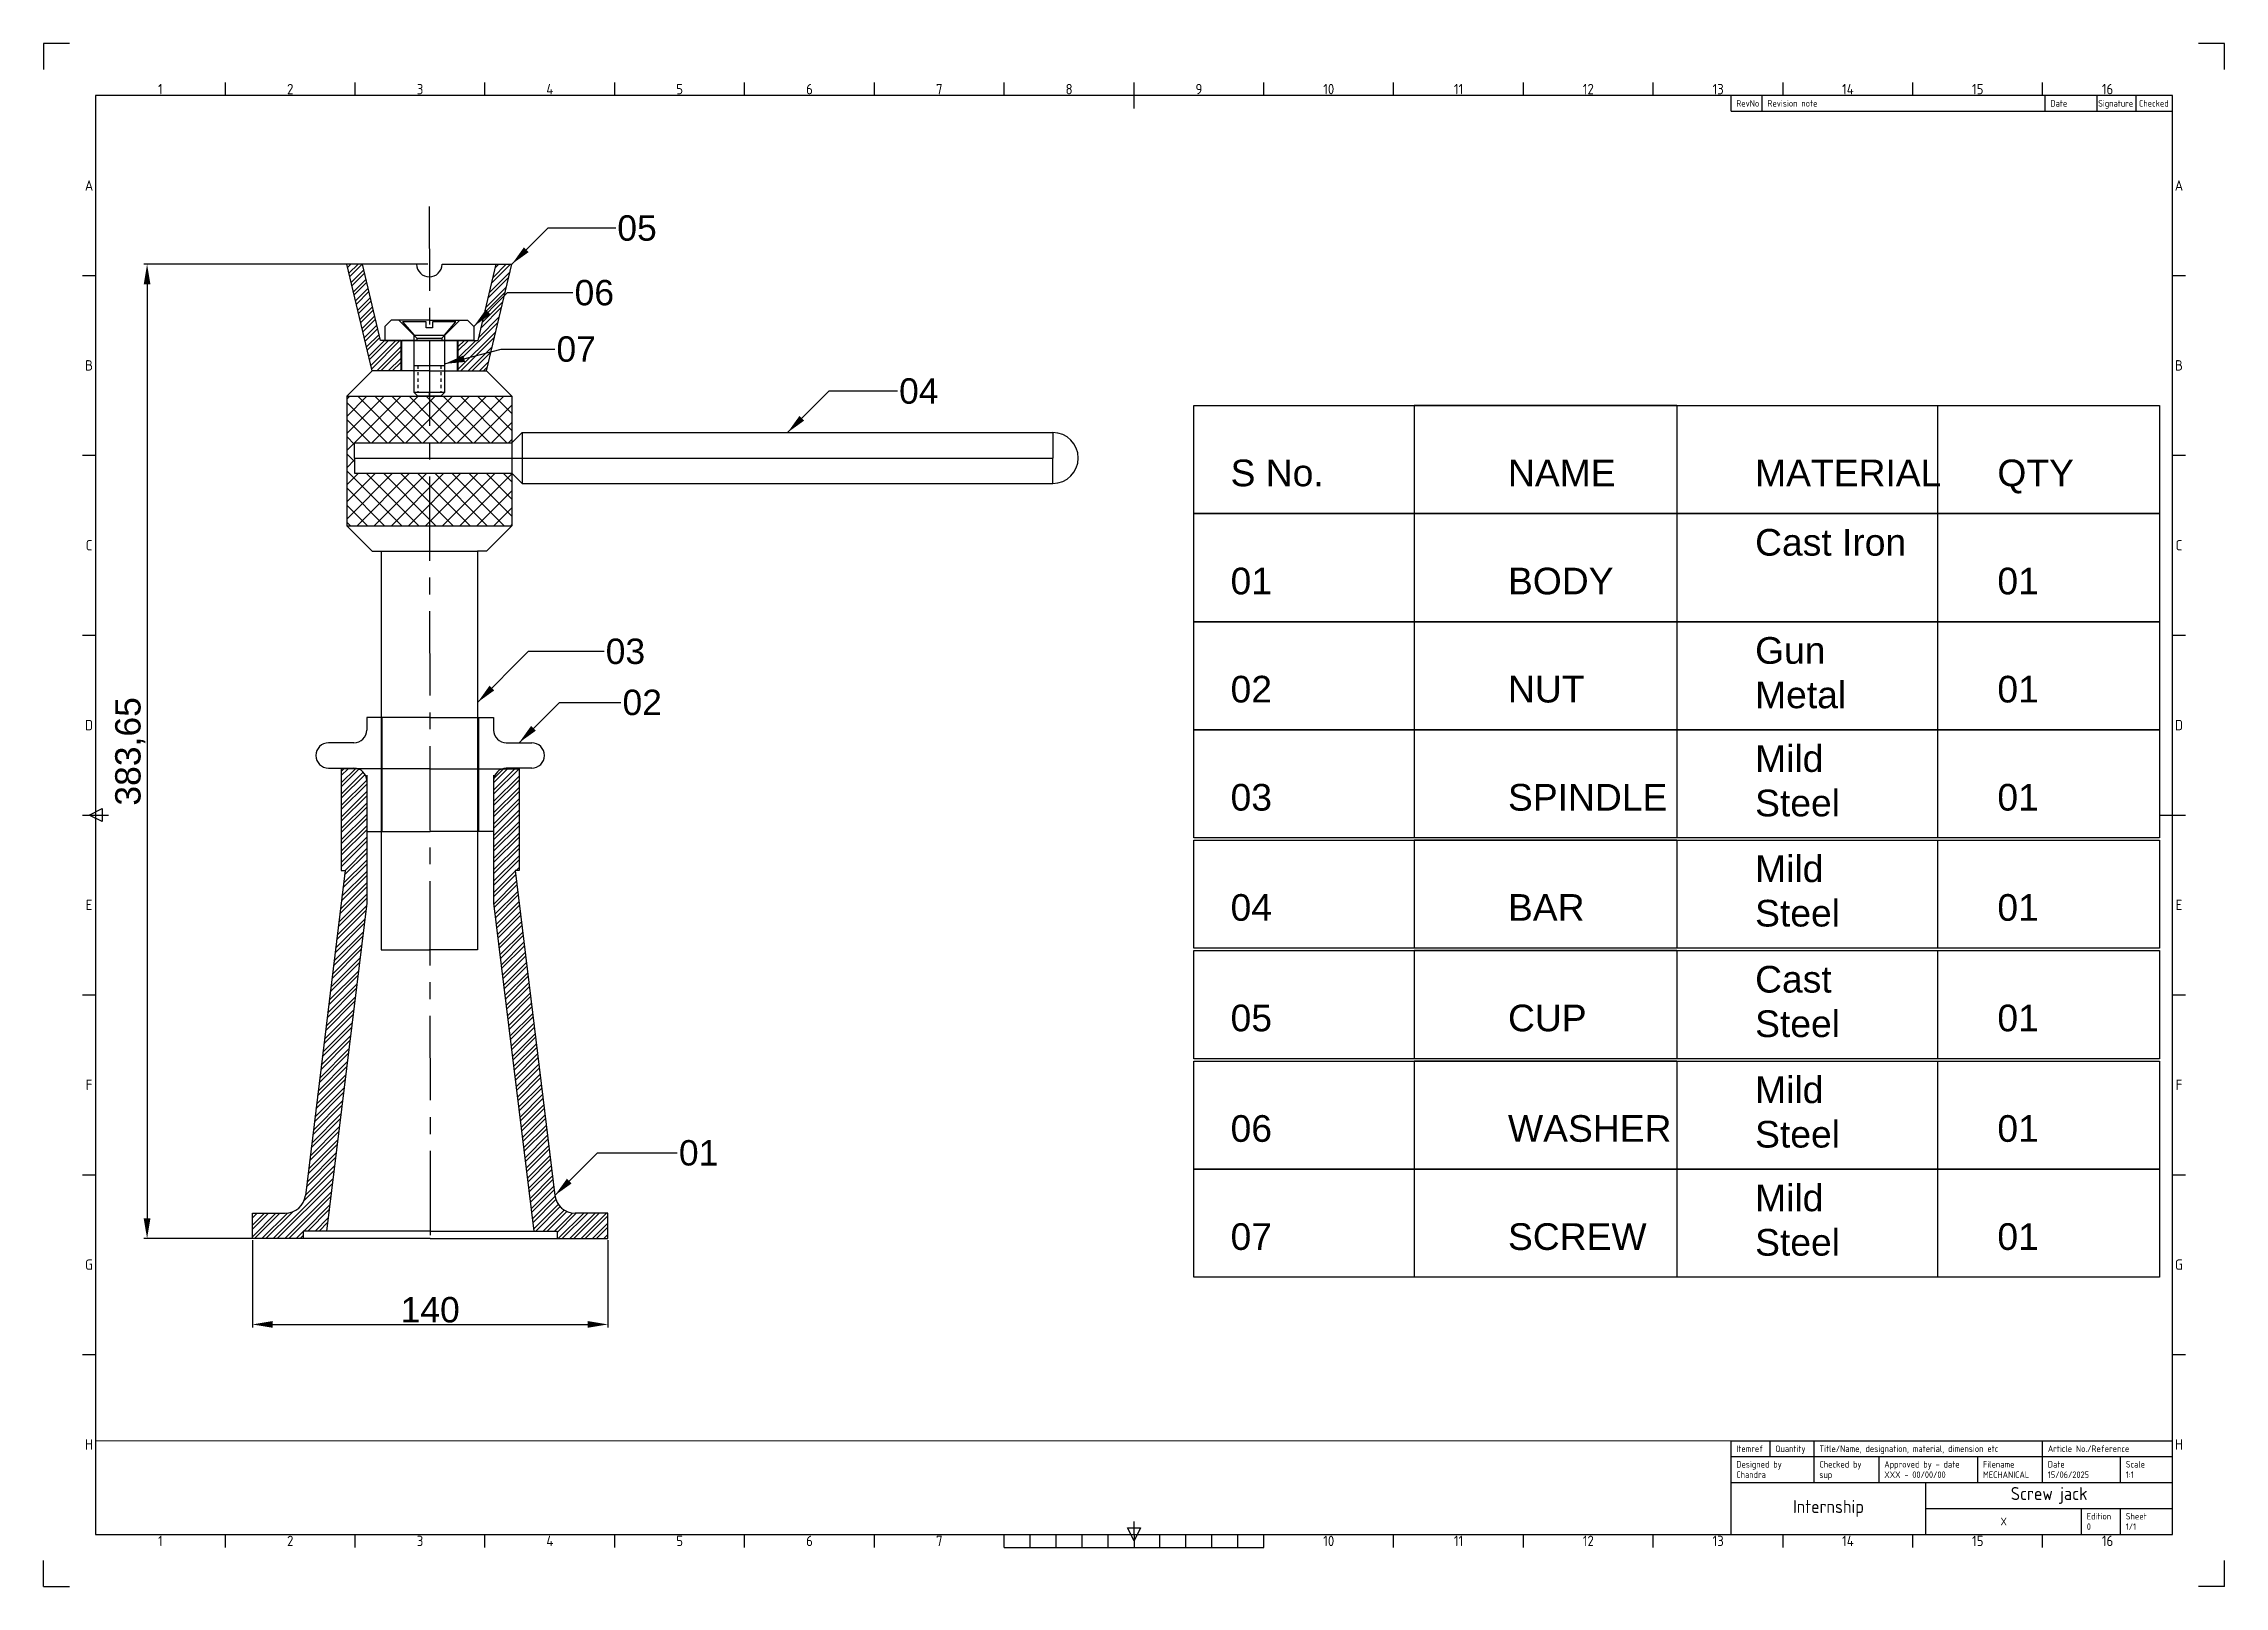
# Paper-space layout 'ISO A1 Layout' of a CAD drawing. Header units: millimetres. Extents: x 0 to 840, y 0 to 594.
# The model-space entities are those that its viewports show. They can reach past a viewport. Long polylines and large blocks are cut down to what shows.
import ezdxf
from ezdxf.enums import TextEntityAlignment as Align

# ---------------------------------------------------------------- set-up
doc = ezdxf.new("R2010")
doc.units = ezdxf.units.MM
doc.linetypes.add('CENTER', pattern=[50.8, 31.75, -6.35, 6.35, -6.35])
doc.linetypes.add('DOTS', pattern=[0.1, 0.05, -0.05])
for name, color, linetype in [('body', 7, 'Continuous'), ('cup', 7, 'Continuous'), ('nut', 7, 'Continuous'), ('screw', 7, 'Continuous'), ('spindle', 7, 'Continuous'), ('Title Block', 7, 'Continuous'), ('tommy bar', 7, 'Continuous'), ('washer', 7, 'Continuous')]:
    doc.layers.add(name, color=color, linetype=linetype)
doc.styles.add('ISO Proportional', font='isocp.shx')
doc.styles.get("Standard").update_dxf_attribs({"font": 'arial.ttf'})
doc.dimstyles.new('Copy of ISO-25', dxfattribs={"dimtxt": 10, "dimasz": 8, "dimexe": 1.25, "dimexo": 0.625, "dimtad": 1, "dimtxsty": 'Standard', "dimcen": 2.5, "dimadec": 0, "dimazin": 0, "dimtfac": 1, "dimtmove": 0, "dimatfit": 3, "dimfxl": 1, "dimarcsym": 0})
pattern_1 = [(45, (0, 0), (-2.245064, 2.245064), []), (45, (0, 1.5875), (-2.245064, 2.245064), [])]

# ---------------------------------------------------------------- blocks, each defined once
blk = doc.blocks.new('ISO A1 title block')
at = {"layer": 'Title Block'}
for p, q in [((10, 594), (0, 594)), ((0, 594), (0, 584)), ((840, 594), (830, 594)), ((840, 584), (840, 594)), ((820, 574), (20, 574)), ((20, 574), (20, 20)), ((70, 574), (70, 579)), ((120, 574), (120, 579)), ((170, 574), (170, 579)), ((220, 574), (220, 579)), ((270, 574), (270, 579)), ((320, 574), (320, 579)), ((370, 574), (370, 579)), ((420, 569), (420, 579)), ((470, 574), (470, 579)), ((520, 574), (520, 579)), ((570, 574), (570, 579)), ((620, 574), (620, 579)), ((650, 568), (650, 574)), ((662, 568), (662, 574)), ((670, 574), (670, 579)), ((720, 574), (720, 579)), ((770, 574), (770, 579)), ((771, 568), (771, 574)), ((791, 568), (791, 574)), ((806, 568), (806, 574)), ((820, 20), (820, 574)), ((650, 568), (820, 568)), ((15, 504.75), (20, 504.75)), ((820, 504.75), (825, 504.75)), ((15, 435.5), (20, 435.5)), ((820, 435.5), (825, 435.5)), ((15, 366.25), (20, 366.25)), ((820, 366.25), (825, 366.25)), ((15, 297), (25, 297)), ((17.5, 297), (22.5, 299.5)), ((22.5, 294.5), (17.5, 297)), ((22.5, 299.5), (22.5, 294.5)), ((815, 297), (825, 297)), ((15, 227.75), (20, 227.75)), ((820, 227.75), (825, 227.75)), ((15, 158.5), (20, 158.5)), ((820, 158.5), (825, 158.5)), ((15, 89.25), (20, 89.25)), ((820, 89.25), (825, 89.25)), ((650, 56), (820, 56)), ((650, 50), (650, 56)), ((665, 50), (665, 56)), ((682, 50), (682, 56)), ((770, 50), (770, 56)), ((650, 50), (820, 50)), ((650, 20), (650, 50)), ((682, 40), (682, 50)), ((707, 40), (707, 50)), ((745, 40), (745, 50)), ((770, 40), (770, 50)), ((800, 40), (800, 50)), ((650, 40), (820, 40)), ((725, 20), (725, 40)), ((725, 30), (820, 30)), ((785, 20), (785, 30)), ((800, 20), (800, 30)), ((20, 20), (820, 20)), ((70, 15), (70, 20)), ((120, 15), (120, 20)), ((170, 15), (170, 20)), ((220, 15), (220, 20)), ((270, 15), (270, 20)), ((320, 15), (320, 20)), ((370, 15), (370, 20)), ((380, 15), (380, 20)), ((390, 15), (390, 20)), ((400, 15), (400, 20)), ((410, 15), (410, 20)), ((417.5, 22.5), (422.5, 22.5)), ((420, 17.5), (417.5, 22.5)), ((420, 20), (420, 25)), ((422.5, 22.5), (420, 17.5)), ((420, 20), (420, 15)), ((430, 15), (430, 20)), ((440, 15), (440, 20)), ((450, 15), (450, 20)), ((460, 15), (460, 20)), ((470, 15), (470, 20)), ((520, 15), (520, 20)), ((570, 15), (570, 20)), ((620, 15), (620, 20)), ((670, 15), (670, 20)), ((720, 15), (720, 20)), ((770, 15), (770, 20)), ((0, 0), (0, 10)), ((370, 15), (470, 15)), ((840, 0), (840, 10)), ((0, 0), (10, 0)), ((840, 0), (830, 0))]:
    blk.add_line(p, q, dxfattribs=at)
at = {"layer": 'Title Block', "style": 'ISO Proportional'}
for s, p in [('1', (45, 576.5)), ('2', (95, 576.5)), ('3', (145, 576.5)), ('4', (195, 576.5)), ('5', (245, 576.5)), ('6', (295, 576.5)), ('7', (345, 576.5)), ('8', (395, 576.5)), ('9', (445, 576.5)), ('10', (495, 576.5)), ('11', (545, 576.5)), ('12', (595, 576.5)), ('13', (645, 576.5)), ('14', (695, 576.5)), ('15', (745, 576.5)), ('16', (795, 576.5)), ('A', (17.5, 539.375)), ('A', (822.5, 539.375)), ('B', (17.5, 470.125)), ('B', (822.5, 470.125)), ('C', (17.5, 400.875)), ('C', (822.5, 400.875)), ('D', (17.5, 331.625)), ('D', (822.5, 331.625)), ('E', (17.5, 262.375)), ('E', (822.5, 262.375)), ('F', (17.5, 193.125)), ('F', (822.5, 193.125)), ('G', (17.5, 123.875)), ('G', (822.5, 123.875)), ('H', (17.5, 54.625)), ('H', (822.5, 54.625)), ('1', (45, 17.5)), ('2', (95, 17.5)), ('3', (145, 17.5)), ('4', (195, 17.5)), ('5', (245, 17.5)), ('6', (295, 17.5)), ('7', (345, 17.5)), ('10', (495, 17.5)), ('11', (545, 17.5)), ('12', (595, 17.5)), ('13', (645, 17.5)), ('14', (695, 17.5)), ('15', (745, 17.5)), ('16', (795, 17.5))]:
    blk.add_text(s, height=4, dxfattribs=at).set_placement(p, align=Align.MIDDLE)
for s, p in [('RevNo', (652, 571)), ('Revision note', (664, 571)), ('Date', (773, 571)), ('Signature', (791.361, 571)), ('Checked', (807.083, 571)), ('Itemref', (652, 53)), ('Quantity', (667, 53)), ('Title/Name, designation, material, dimension etc', (684, 53)), ('Article No./Reference', (772, 53)), ('Designed by', (652, 47)), ('Checked by', (684, 47)), ('Approved by - date', (709, 47)), ('Filename', (747, 47)), ('Date', (772, 47)), ('Scale', (802, 47)), ('Edition', (787, 27)), ('Sheet', (802, 27))]:
    blk.add_text(s, height=2.5, dxfattribs=at).set_placement(p, align=Align.MIDDLE_LEFT)
at = {"layer": 'Title Block', "style": 'ISO Proportional', "flags": 8}
for tag, p in [('DESIGNED_BY', (652, 43)), ('CHECKED_BY', (684, 43)), ('APPROVED_BY_DATE', (709, 43)), ('FILENAME', (747, 43)), ('DATE', (772, 43)), ('SCALE', (802, 43)), ('EDITION', (787, 23)), ('SHEET', (802, 23))]:
    blk.add_attdef(tag, text='', height=2.5, dxfattribs=at).set_placement(p, align=Align.MIDDLE_LEFT)
for tag, height, p in [('TITLE', 5, (772.5, 35)), ('OWNER', 5, (687.5, 30)), ('DRAWING_NUMBER', 3, (755, 25))]:
    blk.add_attdef(tag, text='', height=height, dxfattribs=at).set_placement(p, align=Align.MIDDLE)
blk = doc.blocks.new('Slotted Flathead Screw ½ in. -side')
for p, q in [((0.223, 0.25), (0, 0.4375)), ((0, 0.4375), (0, 0.05301)), ((0, 0.05301), (0.103, 0.05301)), ((0.103, 0.05301), (0.103, -0.05301)), ((0.223, -0.25), (0.223, 0.25)), ((0.223, 0.25), (1.1605, 0.25)), ((0.723, 0.25), (0.723, -0.25)), ((1.1605, 0.25), (1.223, 0.1875)), ((1.1605, 0.25), (1.1605, -0.25)), ((1.223, 0.1875), (1.223, -0.1875)), ((0.103, -0.05301), (0, -0.05301)), ((0, -0.05301), (0, -0.4375)), ((0, -0.4375), (0.223, -0.25)), ((1.1605, -0.25), (0.223, -0.25)), ((1.223, -0.1875), (1.1605, -0.25))]:
    blk.add_line(p, q)
at = {"linetype": 'DOTS'}
for p, q in [((0.723, 0.1875), (1.1605, 0.1875)), ((0.723, -0.1875), (1.1605, -0.1875))]:
    blk.add_line(p, q, dxfattribs=at)
blk = doc.blocks.new('*D5')
at = {"layer": 'body', "color": 0, "lineweight": -2, "transparency": 16777216}
for p, q in [((2042.95, 2340.41), (1931.17, 2340.41)), ((1932.42, 2332.41), (1932.42, 1964.76)), ((2042.95, 1956.76), (1931.17, 1956.76))]:
    blk.add_line(p, q, dxfattribs=at)
at = {"layer": 'body', "color": 0, "transparency": 16777216}
for points in [[(1931.08, 2332.41), (1933.75, 2332.41), (1932.42, 2340.41)], [(1931.08, 1964.76), (1933.75, 1964.76), (1932.42, 1956.76)]]:
    blk.add_solid(points, dxfattribs=at)
at = {"layer": 'Defpoints', "color": 0, "transparency": 16777216}
for p in [(2043.58, 2340.41), (1932.42, 1956.76), (2043.58, 1956.76)]:
    blk.add_point(p, dxfattribs=at)
at = {"layer": 'body', "color": 0, "transparency": 16777216, "insert": (1925.78, 2148.59), "char_height": 10, "attachment_point": 5, "rotation": 90}
blk.add_mtext('383,65', dxfattribs=at)
blk = doc.blocks.new('*D6')
at = {"layer": 'body', "color": 0, "lineweight": -2, "transparency": 16777216}
for p, q in [((1973.91, 1956.14), (1973.91, 1921.74)), ((2113.91, 1956.14), (2113.91, 1921.74)), ((1981.91, 1922.99), (2105.91, 1922.99))]:
    blk.add_line(p, q, dxfattribs=at)
at = {"layer": 'body', "color": 0, "transparency": 16777216}
for points in [[(1981.91, 1924.32), (1981.91, 1921.66), (1973.91, 1922.99)], [(2105.91, 1924.32), (2105.91, 1921.66), (2113.91, 1922.99)]]:
    blk.add_solid(points, dxfattribs=at)
at = {"layer": 'Defpoints', "color": 0, "transparency": 16777216}
for p in [(1973.91, 1956.76), (2113.91, 1956.76), (2113.91, 1922.99)]:
    blk.add_point(p, dxfattribs=at)
at = {"layer": 'body', "color": 0, "transparency": 16777216, "insert": (2043.91, 1928.72), "char_height": 10, "attachment_point": 5}
blk.add_mtext('140', dxfattribs=at)

msp = doc.modelspace()

# ---------------------------------------------------------------- hatches: boundary and pattern name
at = {"layer": 'body'}
h = msp.add_hatch(dxfattribs=at)
h.set_pattern_fill('STEEL', color=256, style=2)
h.set_pattern_definition(pattern_1)
h.paths.add_polyline_path([(2032.329, 2310.411), (2026.079, 2310.411), (2024.389, 2310.411), (2017.247, 2340.411), (2011.079, 2340.411), (2021.079, 2298.411), (2032.329, 2298.411)])
h = msp.add_hatch(dxfattribs=at)
h.set_pattern_fill('STEEL', color=256, style=2)
h.set_pattern_definition(pattern_1)
h.paths.add_polyline_path([(2076.079, 2340.411), (2069.911, 2340.411), (2062.768, 2310.411), (2054.829, 2310.411), (2054.829, 2298.411), (2066.079, 2298.411)])
h = msp.add_hatch(dxfattribs=at)
h.set_pattern_fill('ANSI31', color=256, scale=1.5, angle=90, style=2)
h.paths.add_polyline_path([(2043.639, 2288.411), (2039.079, 2288.411), (2011.079, 2288.411), (2011.079, 2237.411), (2043.681, 2237.411), (2043.664, 2258.095), (2014.137, 2258.095), (2014.137, 2264.095), (2014.137, 2270.095), (2043.654, 2270.095)])
h = msp.add_hatch(dxfattribs=at)
h.set_pattern_fill('ANSI31', color=256, scale=1.5, angle=180, style=2)
h.paths.add_polyline_path([(2043.639, 2288.411), (2039.079, 2288.411), (2011.079, 2288.411), (2011.079, 2237.411), (2043.681, 2237.411), (2043.664, 2258.095), (2014.137, 2258.095), (2014.137, 2264.095), (2014.137, 2270.095), (2043.654, 2270.095)])
h.paths.add_polyline_path([(2076.079, 2288.411), (2043.639, 2288.411), (2043.654, 2270.095), (2076.079, 2270.095)])
h.paths.add_polyline_path([(2076.079, 2258.095), (2043.664, 2258.095), (2043.681, 2237.411), (2076.079, 2237.411)])
h = msp.add_hatch(dxfattribs=at)
h.set_pattern_fill('ANSI31', color=256, scale=1.5, angle=90, style=2)
h.paths.add_polyline_path([(2076.079, 2288.411), (2043.639, 2288.411), (2043.654, 2270.095), (2076.079, 2270.095)])
h.paths.add_polyline_path([(2076.079, 2258.095), (2043.664, 2258.095), (2043.681, 2237.411), (2076.079, 2237.411)])
h = msp.add_hatch(dxfattribs=at)
h.set_pattern_fill('STEEL', color=256, style=2)
h.set_pattern_definition(pattern_1)
h.paths.add_polyline_path([(2018.907, 2088.883), (2018.907, 2136.994, 0.3275683), (2015.407, 2141.764), (2008.907, 2141.764), (2008.907, 2101.764), (2010.407, 2101.764), (1994.767, 1973.794, -0.3790245), (1986.826, 1966.764), (1973.907, 1966.764), (1973.907, 1956.764), (1993.907, 1956.764), (1993.907, 1959.764), (2003.126, 1959.764)])
h = msp.add_hatch(dxfattribs=at)
h.set_pattern_fill('STEEL', color=256, style=2)
h.set_pattern_definition(pattern_1)
h.paths.add_polyline_path([(2077.407, 2101.764), (2078.907, 2101.764), (2078.907, 2141.764), (2072.408, 2141.764, 0.3275683), (2068.907, 2136.994), (2068.907, 2116.994), (2068.907, 2088.883), (2084.689, 1959.764), (2093.907, 1959.764), (2093.907, 1956.764), (2113.907, 1956.764), (2113.907, 1966.764), (2100.989, 1966.764, -0.3790245), (2093.048, 1973.794)])

# ---------------------------------------------------------------- linework, layer by layer
at = {"layer": 'body', "linetype": 'CENTER'}
msp.add_line((2043.579, 2363.086), (2043.907, 1956.764), dxfattribs=at)
at = {"layer": 'body'}
for p, q in [((2534.882, 2284.76), (2431.424, 2284.76)), ((2431.424, 2284.76), (2431.424, 2242.194)), ((2534.882, 2284.76), (2534.882, 2242.194)), ((2637.58, 2284.76), (2637.58, 2242.194)), ((2534.882, 2242.194), (2431.424, 2242.194)), ((2431.424, 2242.194), (2431.424, 2199.628)), ((2534.882, 2242.194), (2534.882, 2199.628)), ((2637.58, 2242.194), (2637.58, 2199.628)), ((2534.882, 2199.628), (2431.424, 2199.628)), ((2431.424, 2199.628), (2431.424, 2157.062)), ((2534.882, 2199.628), (2534.882, 2157.062)), ((2637.58, 2199.628), (2637.58, 2157.062)), ((2534.882, 2157.062), (2431.424, 2157.062)), ((2431.424, 2157.062), (2431.424, 2114.496)), ((2534.882, 2157.062), (2534.882, 2114.496)), ((2637.58, 2157.062), (2637.58, 2114.496)), ((2043.907, 2141.764), (2008.907, 2141.764)), ((2008.907, 2141.764), (2008.907, 2101.764)), ((2018.907, 2139.264), (2018.907, 2088.883)), ((2043.907, 2141.764), (2078.907, 2141.764)), ((2068.907, 2139.264), (2068.907, 2088.883)), ((2078.907, 2141.764), (2078.907, 2101.764)), ((2534.882, 2113.685), (2431.424, 2113.685)), ((2431.424, 2113.685), (2431.424, 2071.119)), ((2534.882, 2113.685), (2534.882, 2071.119)), ((2637.58, 2113.685), (2637.58, 2071.119)), ((2010.407, 2101.764), (1994.767, 1973.794)), ((2008.907, 2101.764), (2010.407, 2101.764)), ((2078.907, 2101.764), (2077.407, 2101.764)), ((2077.407, 2101.764), (2093.048, 1973.794)), ((2018.907, 2088.883), (2003.126, 1959.764)), ((2068.907, 2088.883), (2084.689, 1959.764)), ((2534.882, 2070.174), (2431.424, 2070.174)), ((2431.424, 2070.174), (2431.424, 2027.608)), ((2534.882, 2070.174), (2534.882, 2027.608)), ((2637.58, 2070.174), (2637.58, 2027.608)), ((2534.882, 2026.662), (2431.424, 2026.662)), ((2431.424, 2026.662), (2431.424, 1984.096)), ((2534.882, 2026.662), (2534.882, 1984.096)), ((2637.58, 2026.662), (2637.58, 1984.096)), ((2534.882, 1984.108), (2431.424, 1984.108)), ((2431.424, 1984.108), (2431.424, 1941.541)), ((2534.882, 1984.108), (2534.882, 1941.541)), ((2637.58, 1984.108), (2637.58, 1941.541)), ((1973.907, 1956.764), (1973.907, 1966.764)), ((1973.907, 1966.764), (1986.826, 1966.764)), ((1993.907, 1959.764), (1993.907, 1956.764)), ((2043.907, 1959.764), (1993.907, 1959.764)), ((2043.907, 1959.764), (2093.907, 1959.764)), ((2093.907, 1959.764), (2093.907, 1956.764)), ((2113.907, 1966.764), (2100.989, 1966.764)), ((2113.907, 1956.764), (2113.907, 1966.764)), ((2043.907, 1956.764), (1973.907, 1956.764)), ((2043.907, 1956.764), (2113.907, 1956.764))]:
    msp.add_line(p, q, dxfattribs=at)
for points in [[(2344.701, 2284.76), (2725.063, 2284.76), (2725.063, 2242.194), (2344.701, 2242.194)], [(2344.701, 2242.194), (2725.063, 2242.194), (2725.063, 2199.628), (2344.701, 2199.628)], [(2344.701, 2199.628), (2725.063, 2199.628), (2725.063, 2157.062), (2344.701, 2157.062)], [(2344.701, 2157.062), (2725.063, 2157.062), (2725.063, 2114.496), (2344.701, 2114.496)], [(2344.701, 2113.685), (2725.063, 2113.685), (2725.063, 2071.119), (2344.701, 2071.119)], [(2344.701, 2070.174), (2725.063, 2070.174), (2725.063, 2027.608), (2344.701, 2027.608)], [(2344.701, 2026.662), (2725.063, 2026.662), (2725.063, 1984.096), (2344.701, 1984.096)], [(2344.701, 1984.108), (2725.063, 1984.108), (2725.063, 1941.541), (2344.701, 1941.541)]]:
    msp.add_lwpolyline(points, close=True, dxfattribs=at)
for centre, start, end in [((1986.826, 1974.764), 270, 353.031743), ((2100.989, 1974.764), 186.968257, 270)]:
    msp.add_arc(centre, 8, start, end, dxfattribs=at)
at = {"layer": 'cup'}
for p, q in [((2038.579, 2340.411), (2011.079, 2340.411)), ((2021.079, 2298.411), (2011.079, 2340.411)), ((2024.389, 2310.411), (2017.247, 2340.411)), ((2048.579, 2340.411), (2076.079, 2340.411)), ((2062.768, 2310.411), (2069.911, 2340.411)), ((2066.079, 2298.411), (2076.079, 2340.411)), ((2032.329, 2310.411), (2024.389, 2310.411)), ((2032.329, 2310.411), (2032.329, 2298.411)), ((2032.329, 2310.411), (2043.579, 2310.411)), ((2054.829, 2310.411), (2043.579, 2310.411)), ((2054.829, 2310.411), (2054.829, 2298.411)), ((2054.829, 2310.411), (2062.768, 2310.411)), ((2043.579, 2298.411), (2021.079, 2298.411)), ((2043.579, 2298.411), (2066.079, 2298.411))]:
    msp.add_line(p, q, dxfattribs=at)
for start, end in [(180, 270), (270, 0)]:
    msp.add_arc((2043.579, 2340.411), 5, start, end, dxfattribs=at)
at = {"layer": 'nut'}
for p, q in [((2043.907, 2161.994), (2018.907, 2161.994)), ((2018.907, 2161.994), (2018.907, 2156.994)), ((2024.907, 2161.994), (2024.907, 2116.994)), ((2043.907, 2161.994), (2068.907, 2161.994)), ((2062.907, 2161.994), (2062.907, 2116.994)), ((2068.907, 2161.994), (2068.907, 2156.994)), ((2013.907, 2151.994), (2003.907, 2151.994)), ((2073.907, 2151.994), (2083.907, 2151.994)), ((1998.907, 2146.994), (1998.907, 2146.994)), ((2003.907, 2141.994), (2013.907, 2141.994)), ((2083.907, 2141.994), (2073.907, 2141.994)), ((2088.907, 2146.994), (2088.907, 2146.994)), ((2018.907, 2136.994), (2018.907, 2116.994)), ((2068.907, 2136.994), (2068.907, 2116.994)), ((2018.907, 2116.994), (2043.907, 2116.994)), ((2068.907, 2116.994), (2043.907, 2116.994))]:
    msp.add_line(p, q, dxfattribs=at)
for centre, start, end in [((2013.907, 2156.994), 270, 0), ((2073.907, 2156.994), 180, 270), ((2003.907, 2146.994), 90, 180), ((2083.907, 2146.994), 0, 90), ((2003.907, 2146.994), 180, 270), ((2013.907, 2136.994), 360, 90), ((2073.907, 2136.994), 90, 180), ((2083.907, 2146.994), 270, 0)]:
    msp.add_arc(centre, 5, start, end, dxfattribs=at)
at = {"layer": 'spindle'}
for p, q in [((2043.579, 2310.411), (2032.579, 2310.411)), ((2032.579, 2310.411), (2032.579, 2298.411)), ((2043.579, 2310.411), (2054.579, 2310.411)), ((2054.579, 2310.411), (2054.579, 2298.411)), ((2021.079, 2298.411), (2011.079, 2288.411)), ((2032.579, 2298.411), (2021.079, 2298.411)), ((2054.579, 2298.411), (2066.079, 2298.411)), ((2066.079, 2298.411), (2076.079, 2288.411)), ((2011.079, 2288.411), (2011.079, 2237.411)), ((2011.079, 2288.411), (2076.079, 2288.411)), ((2043.579, 2289.911), (2043.579, 2288.411)), ((2076.079, 2288.411), (2076.079, 2237.411)), ((2021.079, 2227.411), (2011.079, 2237.411)), ((2011.079, 2237.411), (2076.079, 2237.411)), ((2066.079, 2227.411), (2076.079, 2237.411)), ((2021.079, 2227.411), (2024.579, 2227.411)), ((2024.579, 2227.411), (2024.579, 2070.411)), ((2024.579, 2227.411), (2062.579, 2227.411)), ((2062.579, 2227.411), (2062.579, 2070.411)), ((2066.079, 2227.411), (2062.579, 2227.411)), ((2024.579, 2070.411), (2043.579, 2070.411)), ((2062.579, 2070.411), (2043.579, 2070.411))]:
    msp.add_line(p, q, dxfattribs=at)
at = {"layer": 'tommy bar'}
for p, q in [((2014.137, 2264.095), (2014.137, 2270.095)), ((2014.137, 2270.095), (2076.137, 2270.095)), ((2076.137, 2270.095), (2080.137, 2274.095)), ((2076.137, 2270.095), (2076.137, 2270.095)), ((2076.137, 2270.095), (2076.137, 2258.095)), ((2080.137, 2274.095), (2289.137, 2274.095)), ((2080.137, 2274.095), (2080.137, 2254.095)), ((2289.137, 2274.095), (2289.137, 2264.095)), ((2014.137, 2264.095), (2289.137, 2264.095)), ((2014.137, 2264.095), (2014.137, 2258.095)), ((2289.137, 2254.095), (2289.137, 2264.095)), ((2014.137, 2258.095), (2076.137, 2258.095)), ((2076.137, 2258.095), (2080.137, 2254.095)), ((2080.137, 2254.095), (2289.137, 2254.095))]:
    msp.add_line(p, q, dxfattribs=at)
msp.add_arc((2289.137, 2264.095), 10, 270, 90, dxfattribs=at)
at = {"layer": 'washer'}
for p, q in [((2028.579, 2318.411), (2026.079, 2315.911)), ((2026.079, 2315.911), (2026.079, 2310.411)), ((2043.579, 2318.411), (2028.579, 2318.411)), ((2031.579, 2318.411), (2038.65, 2311.34)), ((2038.65, 2311.34), (2048.508, 2311.34)), ((2038.65, 2311.34), (2038.65, 2310.411)), ((2043.579, 2318.411), (2058.579, 2318.411)), ((2043.579, 2318.411), (2055.579, 2318.411)), ((2055.579, 2318.411), (2048.508, 2311.34)), ((2048.508, 2311.34), (2048.508, 2310.411)), ((2058.579, 2318.411), (2061.079, 2315.911)), ((2061.079, 2315.911), (2061.079, 2310.411)), ((2026.079, 2310.411), (2043.579, 2310.411)), ((2061.079, 2310.411), (2043.579, 2310.411))]:
    msp.add_line(p, q, dxfattribs=at)

# ---------------------------------------------------------------- block references
at = {"layer": 'screw', "xscale": 24.00000000000006, "yscale": 24.00000000000006, "zscale": 24.00000000000006, "rotation": 270}
msp.add_blockref('Slotted Flathead Screw ½ in. -side', (2043.579, 2317.763), dxfattribs=at)

# ---------------------------------------------------------------- texts
at = {"layer": 'body', "char_height": 10, "attachment_point": 1}
for s, insert, width in [('05', (2117.611, 2359.652), 2.5), ('06', (2100.79, 2334.205), 2.54), ('07', (2093.651, 2311.999), 2.5), ('04', (2228.585, 2295.48), 2.5), ('03', (2113.04, 2193.002), 2.5), ('02', (2119.659, 2172.884), 2.5), ('01', (2141.875, 1995.557), 2.5)]:
    msp.add_mtext(s, dxfattribs=dict(at, insert=insert, width=width))
at = {"layer": 'body', "char_height": 10.5, "attachment_point": 1}
for s, heights, insert in [('S No. ', [0], (2359.155, 2263.477)), ('NAME', [0], (2468.41, 2263.477)), ('MATERIAL', [0], (2565.738, 2263.477)), ('QTY', [0], (2661.158, 2263.477)), ('Cast Iron\\P\\P ', [0], (2565.738, 2236.155)), ('01 ', [0], (2359.155, 2220.911)), ('BODY', [0], (2468.41, 2220.911)), ('01 ', [0], (2661.158, 2220.911)), ('Gun Metal ', [0], (2565.738, 2193.589)), ('02 ', [0], (2359.155, 2178.345)), ('NUT', [0], (2468.41, 2178.345)), ('01 ', [0], (2661.158, 2178.345)), ('Mild Steel  ', [0], (2565.738, 2151.023)), ('03 ', [0], (2359.155, 2135.779)), ('SPINDLE', [0], (2468.41, 2135.779)), ('01 ', [0], (2661.158, 2135.779)), ('Mild Steel \\P ', [0], (2565.738, 2107.646)), ('04 ', [0], (2359.155, 2092.402)), ('BAR ', [0], (2468.41, 2092.402)), ('01 ', [0], (2661.158, 2092.402)), ('Cast Steel ', [0], (2565.738, 2064.135)), ('05 ', [0], (2359.155, 2048.891)), ('CUP ', [0], (2468.41, 2048.891)), ('01', [10.858], (2661.158, 2048.891)), ('Mild Steel\\P ', [0], (2565.738, 2020.624)), ('06 ', [0], (2359.155, 2005.379)), ('WASHER', [0], (2468.41, 2005.379)), ('01 ', [0], (2661.158, 2005.379)), ('Mild Steel', [0], (2565.738, 1978.069)), ('07\\P ', [0], (2359.155, 1962.825)), ('SCREW', [0], (2468.41, 1962.825)), ('01 ', [0], (2661.158, 1962.825))]:
    msp.add_mtext_dynamic_manual_height_columns(s, width=56.2936, gutter_width=12.5, heights=heights, dxfattribs=dict(at, insert=insert))

# ---------------------------------------------------------------- dimensions: what is measured, and where the dimension line sits
at = {"layer": 'body'}
dim = msp.add_linear_dim(base=(1932.417, 1956.764), p1=(2043.579, 2340.411), p2=(2043.579, 1956.764), angle=90, dimstyle='Copy of ISO-25', dxfattribs=at)
dim.commit()
dim.dimension.update_dxf_attribs({"geometry": '*D5', "text_midpoint": (1925.782, 2148.588)})
dim = msp.add_linear_dim(base=(2113.907, 1922.989), p1=(1973.907, 1956.764), p2=(2113.907, 1956.764), dimstyle='Copy of ISO-25', dxfattribs=at)
dim.commit()
dim.dimension.update_dxf_attribs({"geometry": '*D6', "text_midpoint": (2043.907, 1928.72)})

# ---------------------------------------------------------------- leaders
at = {"layer": 'body', "annotation_type": 0, "has_hookline": 1, "hookline_direction": 0}
for points, text_width in [([(2076.079, 2340.411), (2090.32, 2354.652), (2116.986, 2354.652)], 14.4), ([(2061.079, 2315.911), (2074.373, 2329.205), (2100.165, 2329.205)], 14.318), ([(2049.579, 2301.161), (2071.909, 2306.999), (2093.026, 2306.999)], 14.325), ([(2184.637, 2274.095), (2201.023, 2290.48), (2227.96, 2290.48)], 14.284), ([(2062.579, 2167.884), (2082.697, 2188.002), (2112.415, 2188.002)], 14.325), ([(2078.907, 2151.994), (2094.797, 2167.884), (2119.034, 2167.884)], 14.222), ([(2093.048, 1973.794), (2109.812, 1990.557), (2141.25, 1990.557)], 12.394)]:
    msp.add_leader(points, dimstyle='Copy of ISO-25', override={"dimgap": 0.625, "dimtad": 0}, dxfattribs=dict(at, text_width=text_width))

psp = doc.layouts.new('ISO A1 Layout')

# ---------------------------------------------------------------- block references
at = {"layer": 'Title Block'}
ref = psp.add_blockref('ISO A1 title block', (0, 0), dxfattribs=at)
ref.add_attrib('CHECKED_BY', 'sup', dxfattribs={"height": 2.5, "style": 'ISO Proportional'}).set_placement((684, 43), align=Align.MIDDLE_LEFT)
ref.add_attrib('OWNER', 'Internship', dxfattribs={"height": 5, "style": 'ISO Proportional'}).set_placement((687.5, 30), align=Align.MIDDLE)
ref.add_attrib('DESIGNED_BY', 'Chandra', dxfattribs={"height": 2.5, "style": 'ISO Proportional'}).set_placement((652, 43), align=Align.MIDDLE_LEFT)
ref.add_attrib('FILENAME', 'MECHANICAL', dxfattribs={"height": 2.5, "style": 'ISO Proportional'}).set_placement((747, 43), align=Align.MIDDLE_LEFT)
ref.add_attrib('DRAWING_NUMBER', 'X', dxfattribs={"height": 3, "style": 'ISO Proportional'}).set_placement((755, 25), align=Align.MIDDLE)
ref.add_attrib('APPROVED_BY_DATE', 'XXX - 00/00/00', dxfattribs={"height": 2.5, "style": 'ISO Proportional'}).set_placement((709, 43), align=Align.MIDDLE_LEFT)
ref.add_attrib('TITLE', 'Screw jack', dxfattribs={"height": 5, "style": 'ISO Proportional'}).set_placement((772.5, 35), align=Align.MIDDLE)
ref.add_attrib('DATE', '15/06/2025', dxfattribs={"height": 2.5, "style": 'ISO Proportional'}).set_placement((772, 43), align=Align.MIDDLE_LEFT)
ref.add_attrib('EDITION', '0', dxfattribs={"height": 2.5, "style": 'ISO Proportional'}).set_placement((787, 23), align=Align.MIDDLE_LEFT)
ref.add_attrib('SHEET', '1/1', dxfattribs={"height": 2.5, "style": 'ISO Proportional'}).set_placement((802, 23), align=Align.MIDDLE_LEFT)
ref.add_attrib('SCALE', '1:1', dxfattribs={"height": 2.5, "style": 'ISO Proportional'}).set_placement((802, 43), align=Align.MIDDLE_LEFT)

# ---------------------------------------------------------------- viewports
at = {"layer": 'body'}
psp.add_viewport(center=(420, 315), size=(800, 518), view_center_point=(2321.115, 2141.955), view_height=529.65157, dxfattribs=at)

doc.saveas('drawing.dxf')
